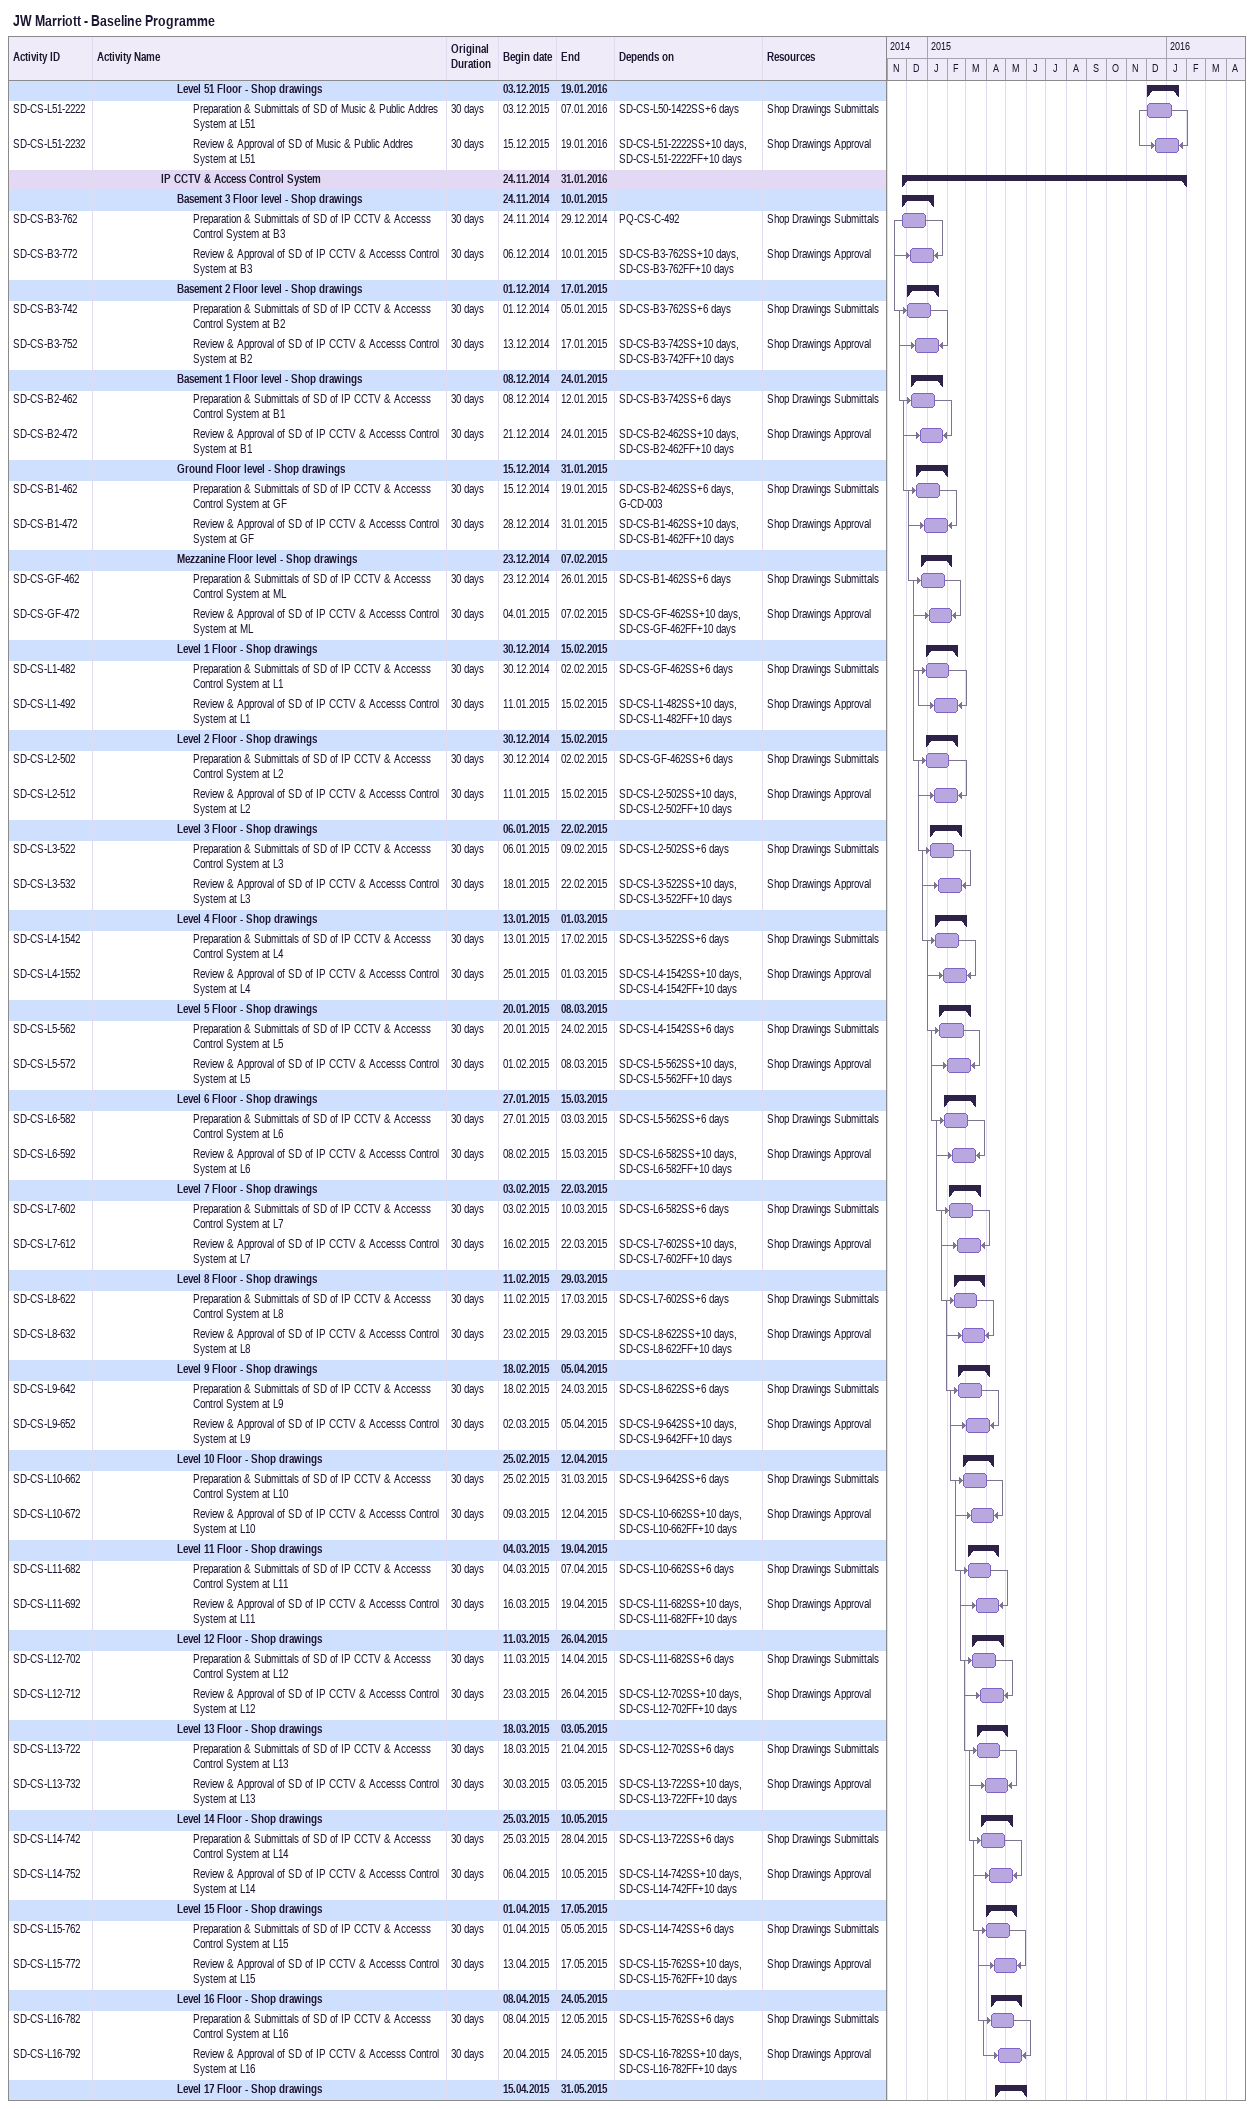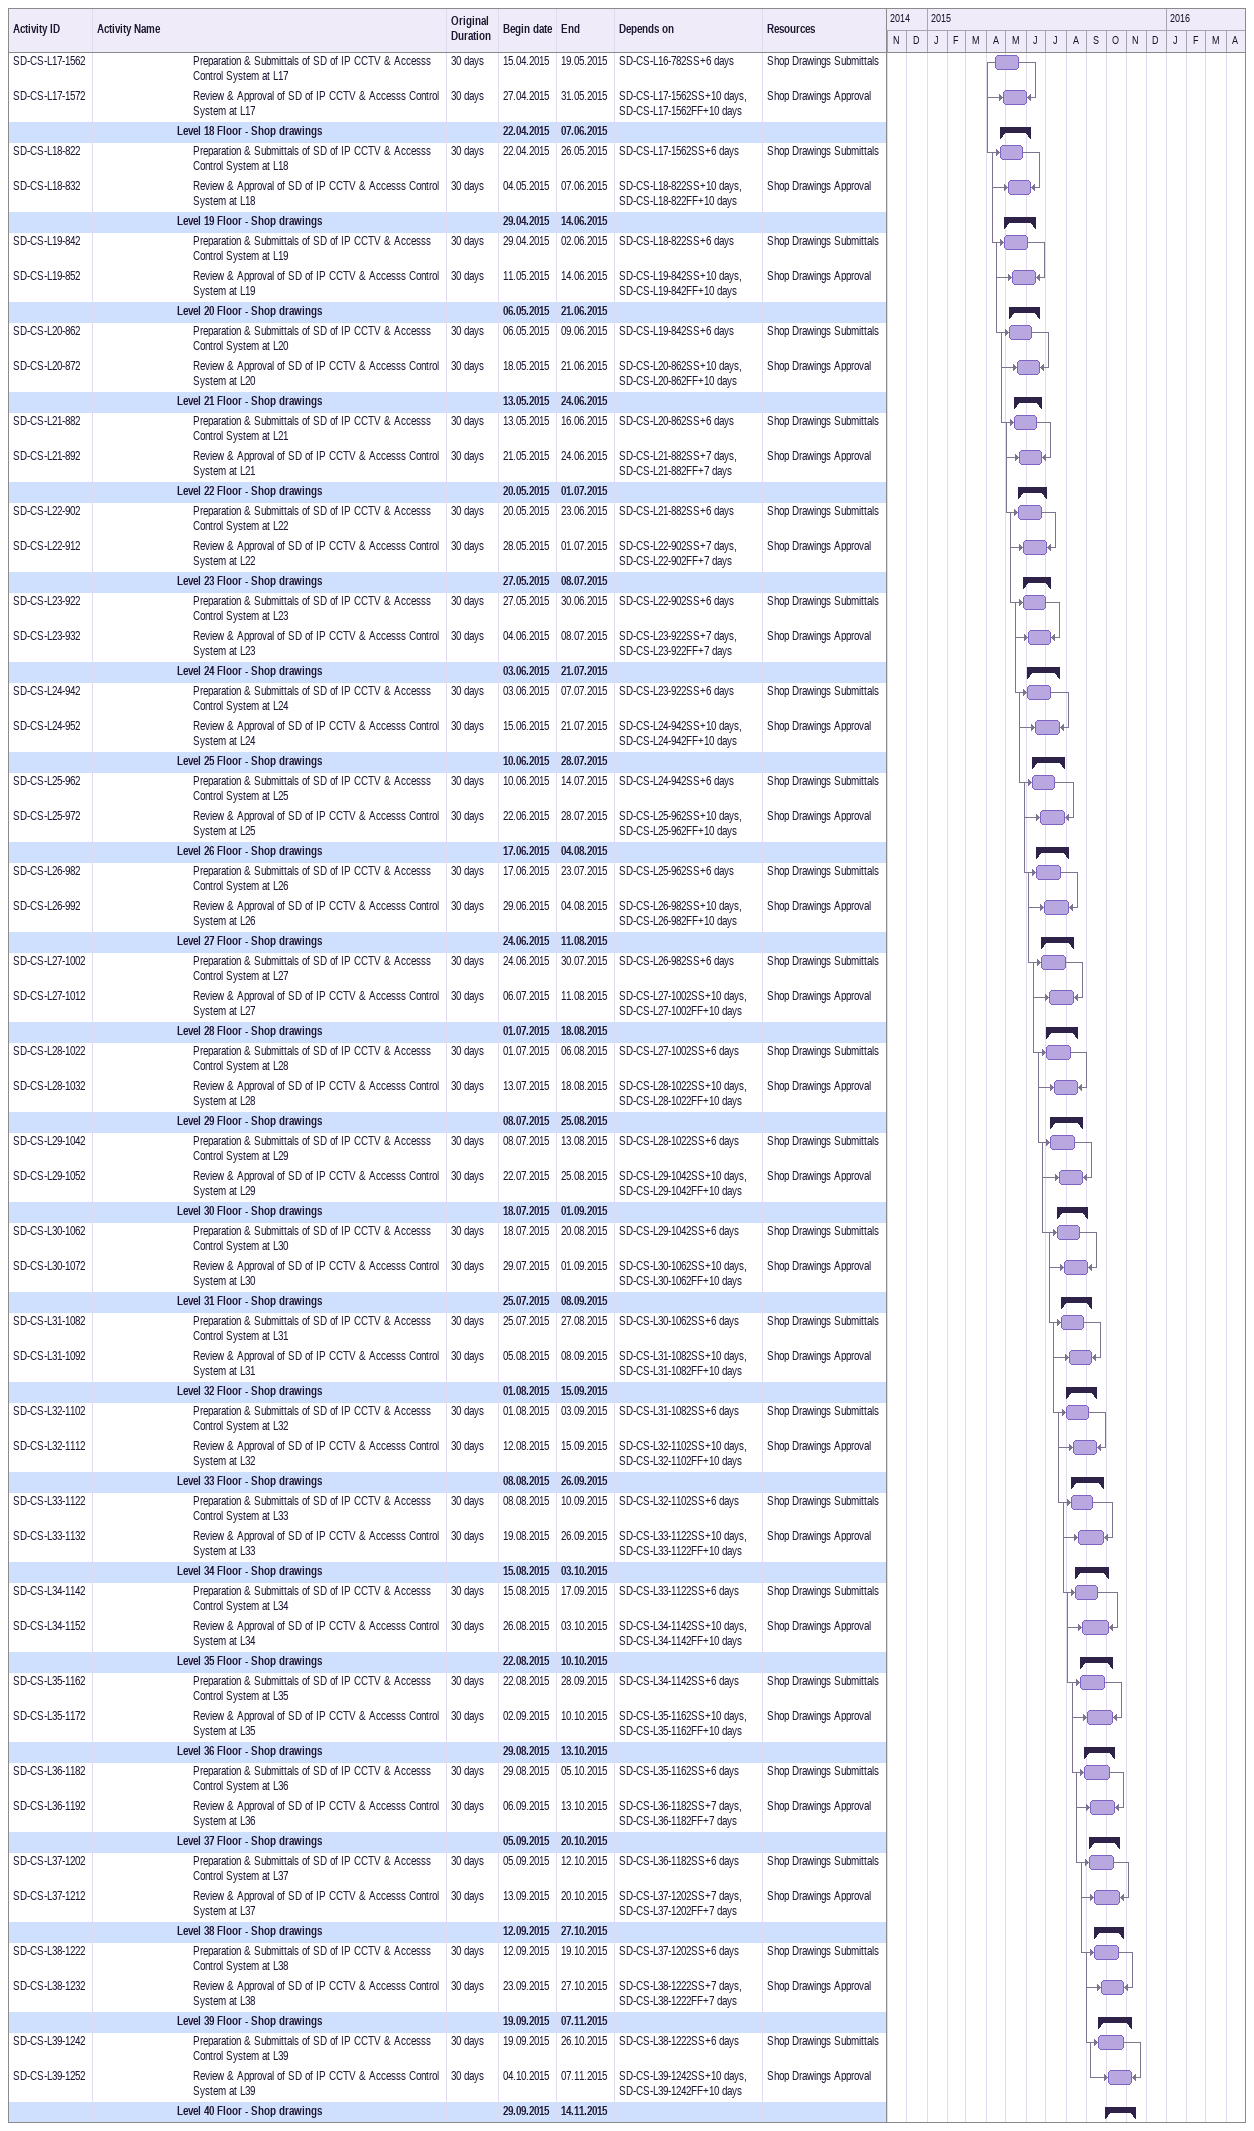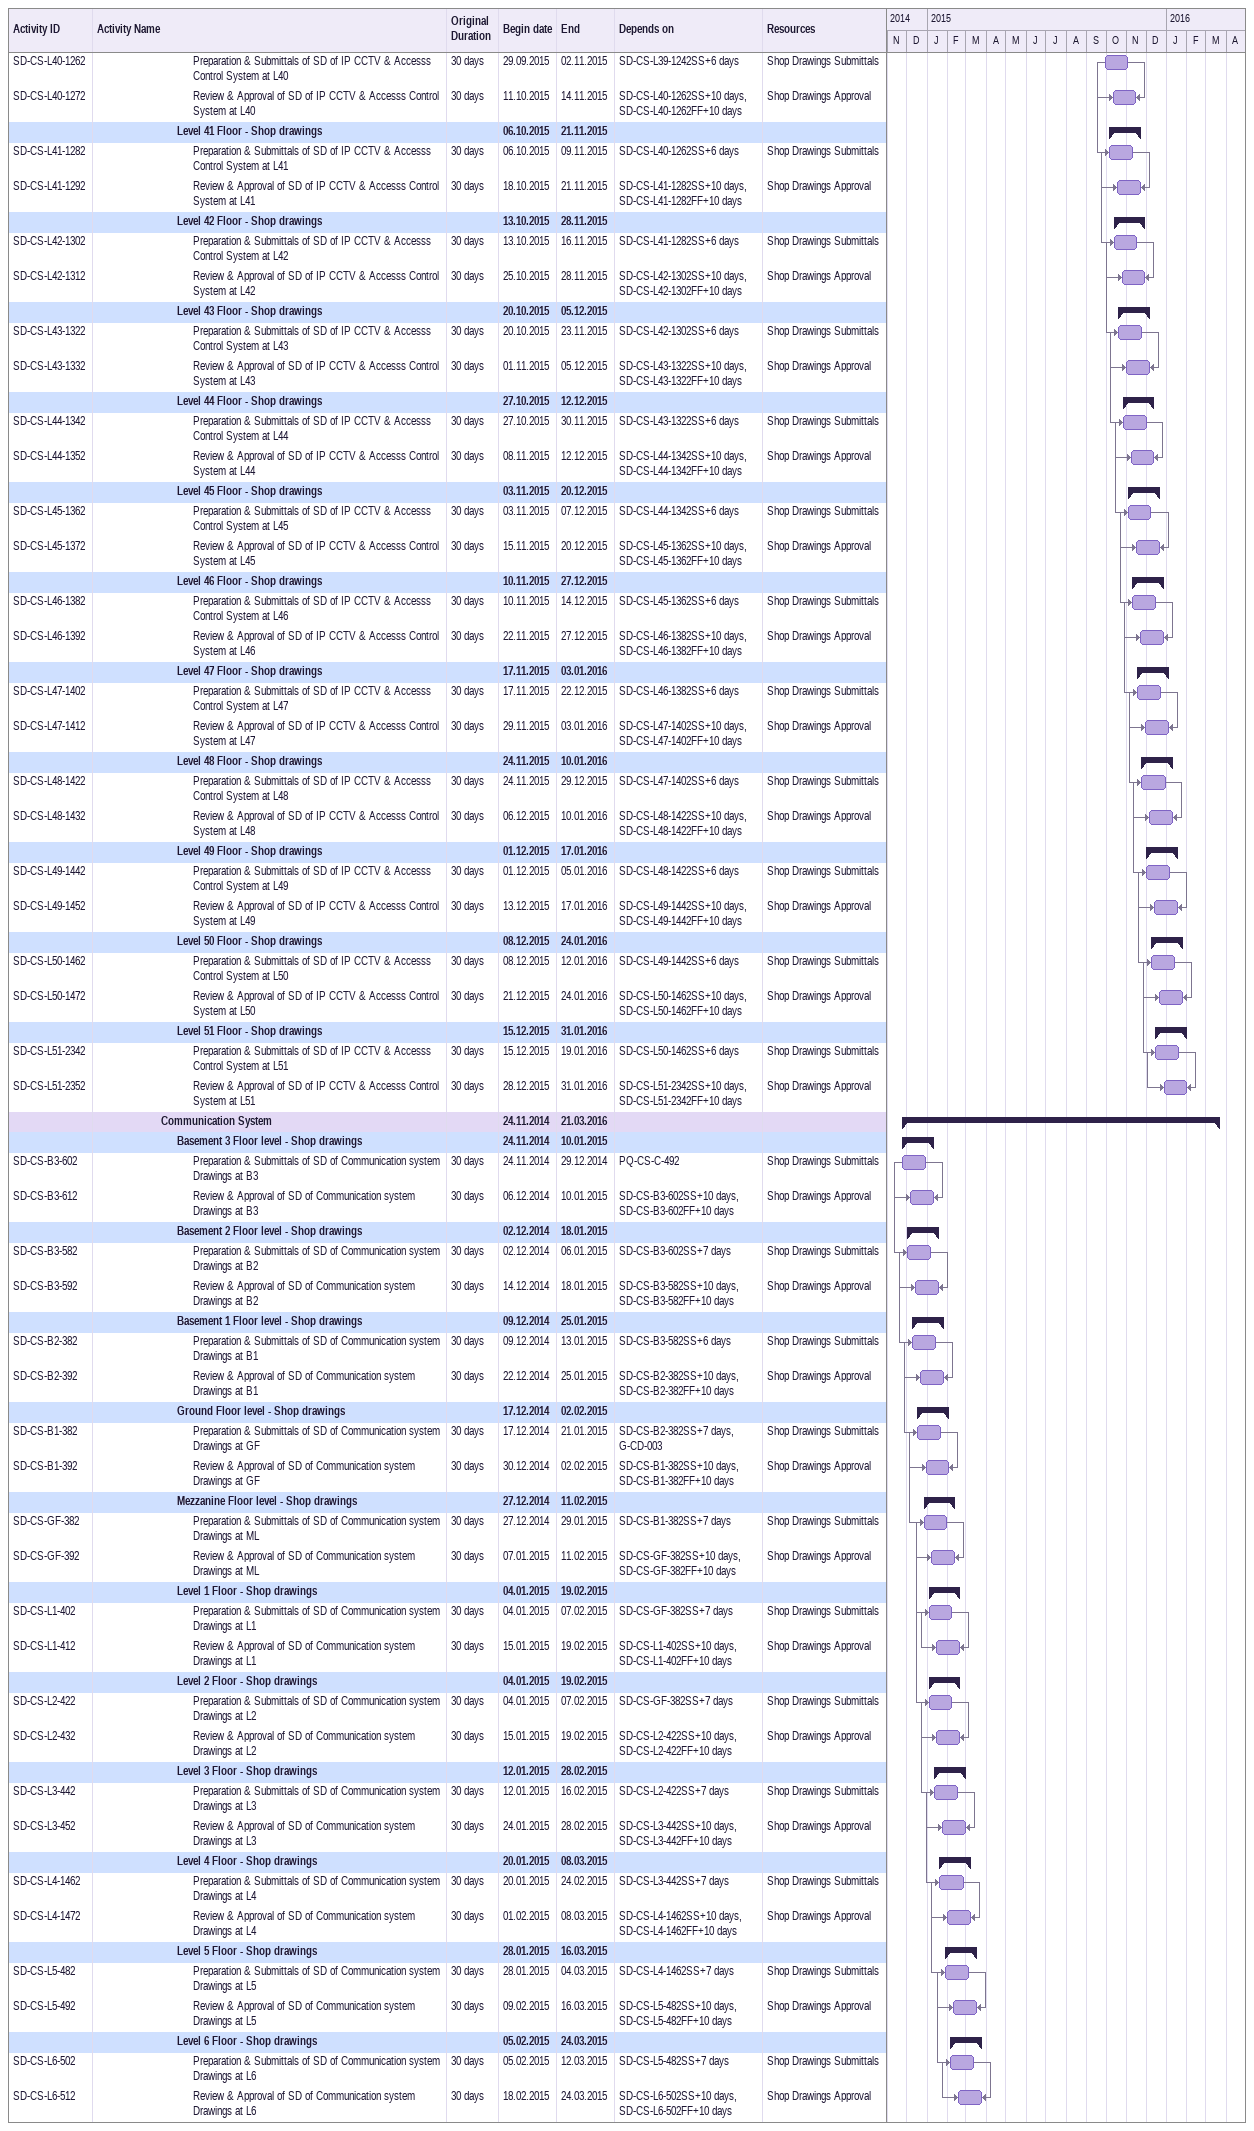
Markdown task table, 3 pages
JW Marriott - Baseline Programme

| ID | Level | Task | Original duration | Start | Finish | Predecessors | Resources |
|---|---|---|---|---|---|---|---|
|  | 6 | **Level 51 Floor - Shop drawings** |  | 2015-12-03 | 2016-01-19 |  |  |
| SD-CS-L51-2222 | 7 | Preparation & Submittals of SD of Music & Public Addres System at L51 | 30d | 2015-12-03 | 2016-01-07 | SD-CS-L50-1422SS+6d | Shop Drawings Submittals |
| SD-CS-L51-2232 | 7 | Review & Approval of SD of Music & Public Addres System at L51 | 30d | 2015-12-15 | 2016-01-19 | SD-CS-L51-2222SS+10d, SD-CS-L51-2222FF+10d | Shop Drawings Approval |
|  | 5 | **IP CCTV & Access Control System** |  | 2014-11-24 | 2016-01-31 |  |  |
|  | 6 | **Basement 3 Floor level - Shop drawings** |  | 2014-11-24 | 2015-01-10 |  |  |
| SD-CS-B3-762 | 7 | Preparation & Submittals of SD of IP CCTV & Accesss Control System at B3 | 30d | 2014-11-24 | 2014-12-29 | PQ-CS-C-492 | Shop Drawings Submittals |
| SD-CS-B3-772 | 7 | Review & Approval of SD of IP CCTV & Accesss Control System at B3 | 30d | 2014-12-06 | 2015-01-10 | SD-CS-B3-762SS+10d, SD-CS-B3-762FF+10d | Shop Drawings Approval |
|  | 6 | **Basement 2 Floor level - Shop drawings** |  | 2014-12-01 | 2015-01-17 |  |  |
| SD-CS-B3-742 | 7 | Preparation & Submittals of SD of IP CCTV & Accesss Control System at B2 | 30d | 2014-12-01 | 2015-01-05 | SD-CS-B3-762SS+6d | Shop Drawings Submittals |
| SD-CS-B3-752 | 7 | Review & Approval of SD of IP CCTV & Accesss Control System at B2 | 30d | 2014-12-13 | 2015-01-17 | SD-CS-B3-742SS+10d, SD-CS-B3-742FF+10d | Shop Drawings Approval |
|  | 6 | **Basement 1 Floor level - Shop drawings** |  | 2014-12-08 | 2015-01-24 |  |  |
| SD-CS-B2-462 | 7 | Preparation & Submittals of SD of IP CCTV & Accesss Control System at B1 | 30d | 2014-12-08 | 2015-01-12 | SD-CS-B3-742SS+6d | Shop Drawings Submittals |
| SD-CS-B2-472 | 7 | Review & Approval of SD of IP CCTV & Accesss Control System at B1 | 30d | 2014-12-21 | 2015-01-24 | SD-CS-B2-462SS+10d, SD-CS-B2-462FF+10d | Shop Drawings Approval |
|  | 6 | **Ground Floor level - Shop drawings** |  | 2014-12-15 | 2015-01-31 |  |  |
| SD-CS-B1-462 | 7 | Preparation & Submittals of SD of IP CCTV & Accesss Control System at GF | 30d | 2014-12-15 | 2015-01-19 | SD-CS-B2-462SS+6d, G-CD-003 | Shop Drawings Submittals |
| SD-CS-B1-472 | 7 | Review & Approval of SD of IP CCTV & Accesss Control System at GF | 30d | 2014-12-28 | 2015-01-31 | SD-CS-B1-462SS+10d, SD-CS-B1-462FF+10d | Shop Drawings Approval |
|  | 6 | **Mezzanine Floor level - Shop drawings** |  | 2014-12-23 | 2015-02-07 |  |  |
| SD-CS-GF-462 | 7 | Preparation & Submittals of SD of IP CCTV & Accesss Control System at ML | 30d | 2014-12-23 | 2015-01-26 | SD-CS-B1-462SS+6d | Shop Drawings Submittals |
| SD-CS-GF-472 | 7 | Review & Approval of SD of IP CCTV & Accesss Control System at ML | 30d | 2015-01-04 | 2015-02-07 | SD-CS-GF-462SS+10d, SD-CS-GF-462FF+10d | Shop Drawings Approval |
|  | 6 | **Level 1 Floor - Shop drawings** |  | 2014-12-30 | 2015-02-15 |  |  |
| SD-CS-L1-482 | 7 | Preparation & Submittals of SD of IP CCTV & Accesss Control System at L1 | 30d | 2014-12-30 | 2015-02-02 | SD-CS-GF-462SS+6d | Shop Drawings Submittals |
| SD-CS-L1-492 | 7 | Review & Approval of SD of IP CCTV & Accesss Control System at L1 | 30d | 2015-01-11 | 2015-02-15 | SD-CS-L1-482SS+10d, SD-CS-L1-482FF+10d | Shop Drawings Approval |
|  | 6 | **Level 2 Floor - Shop drawings** |  | 2014-12-30 | 2015-02-15 |  |  |
| SD-CS-L2-502 | 7 | Preparation & Submittals of SD of IP CCTV & Accesss Control System at L2 | 30d | 2014-12-30 | 2015-02-02 | SD-CS-GF-462SS+6d | Shop Drawings Submittals |
| SD-CS-L2-512 | 7 | Review & Approval of SD of IP CCTV & Accesss Control System at L2 | 30d | 2015-01-11 | 2015-02-15 | SD-CS-L2-502SS+10d, SD-CS-L2-502FF+10d | Shop Drawings Approval |
|  | 6 | **Level 3 Floor - Shop drawings** |  | 2015-01-06 | 2015-02-22 |  |  |
| SD-CS-L3-522 | 7 | Preparation & Submittals of SD of IP CCTV & Accesss Control System at L3 | 30d | 2015-01-06 | 2015-02-09 | SD-CS-L2-502SS+6d | Shop Drawings Submittals |
| SD-CS-L3-532 | 7 | Review & Approval of SD of IP CCTV & Accesss Control System at L3 | 30d | 2015-01-18 | 2015-02-22 | SD-CS-L3-522SS+10d, SD-CS-L3-522FF+10d | Shop Drawings Approval |
|  | 6 | **Level 4 Floor - Shop drawings** |  | 2015-01-13 | 2015-03-01 |  |  |
| SD-CS-L4-1542 | 7 | Preparation & Submittals of SD of IP CCTV & Accesss Control System at L4 | 30d | 2015-01-13 | 2015-02-17 | SD-CS-L3-522SS+6d | Shop Drawings Submittals |
| SD-CS-L4-1552 | 7 | Review & Approval of SD of IP CCTV & Accesss Control System at L4 | 30d | 2015-01-25 | 2015-03-01 | SD-CS-L4-1542SS+10d, SD-CS-L4-1542FF+10d | Shop Drawings Approval |
|  | 6 | **Level 5 Floor - Shop drawings** |  | 2015-01-20 | 2015-03-08 |  |  |
| SD-CS-L5-562 | 7 | Preparation & Submittals of SD of IP CCTV & Accesss Control System at L5 | 30d | 2015-01-20 | 2015-02-24 | SD-CS-L4-1542SS+6d | Shop Drawings Submittals |
| SD-CS-L5-572 | 7 | Review & Approval of SD of IP CCTV & Accesss Control System at L5 | 30d | 2015-02-01 | 2015-03-08 | SD-CS-L5-562SS+10d, SD-CS-L5-562FF+10d | Shop Drawings Approval |
|  | 6 | **Level 6 Floor - Shop drawings** |  | 2015-01-27 | 2015-03-15 |  |  |
| SD-CS-L6-582 | 7 | Preparation & Submittals of SD of IP CCTV & Accesss Control System at L6 | 30d | 2015-01-27 | 2015-03-03 | SD-CS-L5-562SS+6d | Shop Drawings Submittals |
| SD-CS-L6-592 | 7 | Review & Approval of SD of IP CCTV & Accesss Control System at L6 | 30d | 2015-02-08 | 2015-03-15 | SD-CS-L6-582SS+10d, SD-CS-L6-582FF+10d | Shop Drawings Approval |
|  | 6 | **Level 7 Floor - Shop drawings** |  | 2015-02-03 | 2015-03-22 |  |  |
| SD-CS-L7-602 | 7 | Preparation & Submittals of SD of IP CCTV & Accesss Control System at L7 | 30d | 2015-02-03 | 2015-03-10 | SD-CS-L6-582SS+6d | Shop Drawings Submittals |
| SD-CS-L7-612 | 7 | Review & Approval of SD of IP CCTV & Accesss Control System at L7 | 30d | 2015-02-16 | 2015-03-22 | SD-CS-L7-602SS+10d, SD-CS-L7-602FF+10d | Shop Drawings Approval |
|  | 6 | **Level 8 Floor - Shop drawings** |  | 2015-02-11 | 2015-03-29 |  |  |
| SD-CS-L8-622 | 7 | Preparation & Submittals of SD of IP CCTV & Accesss Control System at L8 | 30d | 2015-02-11 | 2015-03-17 | SD-CS-L7-602SS+6d | Shop Drawings Submittals |
| SD-CS-L8-632 | 7 | Review & Approval of SD of IP CCTV & Accesss Control System at L8 | 30d | 2015-02-23 | 2015-03-29 | SD-CS-L8-622SS+10d, SD-CS-L8-622FF+10d | Shop Drawings Approval |
|  | 6 | **Level 9 Floor - Shop drawings** |  | 2015-02-18 | 2015-04-05 |  |  |
| SD-CS-L9-642 | 7 | Preparation & Submittals of SD of IP CCTV & Accesss Control System at L9 | 30d | 2015-02-18 | 2015-03-24 | SD-CS-L8-622SS+6d | Shop Drawings Submittals |
| SD-CS-L9-652 | 7 | Review & Approval of SD of IP CCTV & Accesss Control System at L9 | 30d | 2015-03-02 | 2015-04-05 | SD-CS-L9-642SS+10d, SD-CS-L9-642FF+10d | Shop Drawings Approval |
|  | 6 | **Level 10 Floor - Shop drawings** |  | 2015-02-25 | 2015-04-12 |  |  |
| SD-CS-L10-662 | 7 | Preparation & Submittals of SD of IP CCTV & Accesss Control System at L10 | 30d | 2015-02-25 | 2015-03-31 | SD-CS-L9-642SS+6d | Shop Drawings Submittals |
| SD-CS-L10-672 | 7 | Review & Approval of SD of IP CCTV & Accesss Control System at L10 | 30d | 2015-03-09 | 2015-04-12 | SD-CS-L10-662SS+10d, SD-CS-L10-662FF+10d | Shop Drawings Approval |
|  | 6 | **Level 11 Floor - Shop drawings** |  | 2015-03-04 | 2015-04-19 |  |  |
| SD-CS-L11-682 | 7 | Preparation & Submittals of SD of IP CCTV & Accesss Control System at L11 | 30d | 2015-03-04 | 2015-04-07 | SD-CS-L10-662SS+6d | Shop Drawings Submittals |
| SD-CS-L11-692 | 7 | Review & Approval of SD of IP CCTV & Accesss Control System at L11 | 30d | 2015-03-16 | 2015-04-19 | SD-CS-L11-682SS+10d, SD-CS-L11-682FF+10d | Shop Drawings Approval |
|  | 6 | **Level 12 Floor - Shop drawings** |  | 2015-03-11 | 2015-04-26 |  |  |
| SD-CS-L12-702 | 7 | Preparation & Submittals of SD of IP CCTV & Accesss Control System at L12 | 30d | 2015-03-11 | 2015-04-14 | SD-CS-L11-682SS+6d | Shop Drawings Submittals |
| SD-CS-L12-712 | 7 | Review & Approval of SD of IP CCTV & Accesss Control System at L12 | 30d | 2015-03-23 | 2015-04-26 | SD-CS-L12-702SS+10d, SD-CS-L12-702FF+10d | Shop Drawings Approval |
|  | 6 | **Level 13 Floor - Shop drawings** |  | 2015-03-18 | 2015-05-03 |  |  |
| SD-CS-L13-722 | 7 | Preparation & Submittals of SD of IP CCTV & Accesss Control System at L13 | 30d | 2015-03-18 | 2015-04-21 | SD-CS-L12-702SS+6d | Shop Drawings Submittals |
| SD-CS-L13-732 | 7 | Review & Approval of SD of IP CCTV & Accesss Control System at L13 | 30d | 2015-03-30 | 2015-05-03 | SD-CS-L13-722SS+10d, SD-CS-L13-722FF+10d | Shop Drawings Approval |
|  | 6 | **Level 14 Floor - Shop drawings** |  | 2015-03-25 | 2015-05-10 |  |  |
| SD-CS-L14-742 | 7 | Preparation & Submittals of SD of IP CCTV & Accesss Control System at L14 | 30d | 2015-03-25 | 2015-04-28 | SD-CS-L13-722SS+6d | Shop Drawings Submittals |
| SD-CS-L14-752 | 7 | Review & Approval of SD of IP CCTV & Accesss Control System at L14 | 30d | 2015-04-06 | 2015-05-10 | SD-CS-L14-742SS+10d, SD-CS-L14-742FF+10d | Shop Drawings Approval |
|  | 6 | **Level 15 Floor - Shop drawings** |  | 2015-04-01 | 2015-05-17 |  |  |
| SD-CS-L15-762 | 7 | Preparation & Submittals of SD of IP CCTV & Accesss Control System at L15 | 30d | 2015-04-01 | 2015-05-05 | SD-CS-L14-742SS+6d | Shop Drawings Submittals |
| SD-CS-L15-772 | 7 | Review & Approval of SD of IP CCTV & Accesss Control System at L15 | 30d | 2015-04-13 | 2015-05-17 | SD-CS-L15-762SS+10d, SD-CS-L15-762FF+10d | Shop Drawings Approval |
|  | 6 | **Level 16 Floor - Shop drawings** |  | 2015-04-08 | 2015-05-24 |  |  |
| SD-CS-L16-782 | 7 | Preparation & Submittals of SD of IP CCTV & Accesss Control System at L16 | 30d | 2015-04-08 | 2015-05-12 | SD-CS-L15-762SS+6d | Shop Drawings Submittals |
| SD-CS-L16-792 | 7 | Review & Approval of SD of IP CCTV & Accesss Control System at L16 | 30d | 2015-04-20 | 2015-05-24 | SD-CS-L16-782SS+10d, SD-CS-L16-782FF+10d | Shop Drawings Approval |
|  | 6 | **Level 17 Floor - Shop drawings** |  | 2015-04-15 | 2015-05-31 |  |  |
| SD-CS-L17-1562 | 7 | Preparation & Submittals of SD of IP CCTV & Accesss Control System at L17 | 30d | 2015-04-15 | 2015-05-19 | SD-CS-L16-782SS+6d | Shop Drawings Submittals |
| SD-CS-L17-1572 | 7 | Review & Approval of SD of IP CCTV & Accesss Control System at L17 | 30d | 2015-04-27 | 2015-05-31 | SD-CS-L17-1562SS+10d, SD-CS-L17-1562FF+10d | Shop Drawings Approval |
|  | 6 | **Level 18 Floor - Shop drawings** |  | 2015-04-22 | 2015-06-07 |  |  |
| SD-CS-L18-822 | 7 | Preparation & Submittals of SD of IP CCTV & Accesss Control System at L18 | 30d | 2015-04-22 | 2015-05-26 | SD-CS-L17-1562SS+6d | Shop Drawings Submittals |
| SD-CS-L18-832 | 7 | Review & Approval of SD of IP CCTV & Accesss Control System at L18 | 30d | 2015-05-04 | 2015-06-07 | SD-CS-L18-822SS+10d, SD-CS-L18-822FF+10d | Shop Drawings Approval |
|  | 6 | **Level 19 Floor - Shop drawings** |  | 2015-04-29 | 2015-06-14 |  |  |
| SD-CS-L19-842 | 7 | Preparation & Submittals of SD of IP CCTV & Accesss Control System at L19 | 30d | 2015-04-29 | 2015-06-02 | SD-CS-L18-822SS+6d | Shop Drawings Submittals |
| SD-CS-L19-852 | 7 | Review & Approval of SD of IP CCTV & Accesss Control System at L19 | 30d | 2015-05-11 | 2015-06-14 | SD-CS-L19-842SS+10d, SD-CS-L19-842FF+10d | Shop Drawings Approval |
|  | 6 | **Level 20 Floor - Shop drawings** |  | 2015-05-06 | 2015-06-21 |  |  |
| SD-CS-L20-862 | 7 | Preparation & Submittals of SD of IP CCTV & Accesss Control System at L20 | 30d | 2015-05-06 | 2015-06-09 | SD-CS-L19-842SS+6d | Shop Drawings Submittals |
| SD-CS-L20-872 | 7 | Review & Approval of SD of IP CCTV & Accesss Control System at L20 | 30d | 2015-05-18 | 2015-06-21 | SD-CS-L20-862SS+10d, SD-CS-L20-862FF+10d | Shop Drawings Approval |
|  | 6 | **Level 21 Floor - Shop drawings** |  | 2015-05-13 | 2015-06-24 |  |  |
| SD-CS-L21-882 | 7 | Preparation & Submittals of SD of IP CCTV & Accesss Control System at L21 | 30d | 2015-05-13 | 2015-06-16 | SD-CS-L20-862SS+6d | Shop Drawings Submittals |
| SD-CS-L21-892 | 7 | Review & Approval of SD of IP CCTV & Accesss Control System at L21 | 30d | 2015-05-21 | 2015-06-24 | SD-CS-L21-882SS+7d, SD-CS-L21-882FF+7d | Shop Drawings Approval |
|  | 6 | **Level 22 Floor - Shop drawings** |  | 2015-05-20 | 2015-07-01 |  |  |
| SD-CS-L22-902 | 7 | Preparation & Submittals of SD of IP CCTV & Accesss Control System at L22 | 30d | 2015-05-20 | 2015-06-23 | SD-CS-L21-882SS+6d | Shop Drawings Submittals |
| SD-CS-L22-912 | 7 | Review & Approval of SD of IP CCTV & Accesss Control System at L22 | 30d | 2015-05-28 | 2015-07-01 | SD-CS-L22-902SS+7d, SD-CS-L22-902FF+7d | Shop Drawings Approval |
|  | 6 | **Level 23 Floor - Shop drawings** |  | 2015-05-27 | 2015-07-08 |  |  |
| SD-CS-L23-922 | 7 | Preparation & Submittals of SD of IP CCTV & Accesss Control System at L23 | 30d | 2015-05-27 | 2015-06-30 | SD-CS-L22-902SS+6d | Shop Drawings Submittals |
| SD-CS-L23-932 | 7 | Review & Approval of SD of IP CCTV & Accesss Control System at L23 | 30d | 2015-06-04 | 2015-07-08 | SD-CS-L23-922SS+7d, SD-CS-L23-922FF+7d | Shop Drawings Approval |
|  | 6 | **Level 24 Floor - Shop drawings** |  | 2015-06-03 | 2015-07-21 |  |  |
| SD-CS-L24-942 | 7 | Preparation & Submittals of SD of IP CCTV & Accesss Control System at L24 | 30d | 2015-06-03 | 2015-07-07 | SD-CS-L23-922SS+6d | Shop Drawings Submittals |
| SD-CS-L24-952 | 7 | Review & Approval of SD of IP CCTV & Accesss Control System at L24 | 30d | 2015-06-15 | 2015-07-21 | SD-CS-L24-942SS+10d, SD-CS-L24-942FF+10d | Shop Drawings Approval |
|  | 6 | **Level 25 Floor - Shop drawings** |  | 2015-06-10 | 2015-07-28 |  |  |
| SD-CS-L25-962 | 7 | Preparation & Submittals of SD of IP CCTV & Accesss Control System at L25 | 30d | 2015-06-10 | 2015-07-14 | SD-CS-L24-942SS+6d | Shop Drawings Submittals |
| SD-CS-L25-972 | 7 | Review & Approval of SD of IP CCTV & Accesss Control System at L25 | 30d | 2015-06-22 | 2015-07-28 | SD-CS-L25-962SS+10d, SD-CS-L25-962FF+10d | Shop Drawings Approval |
|  | 6 | **Level 26 Floor - Shop drawings** |  | 2015-06-17 | 2015-08-04 |  |  |
| SD-CS-L26-982 | 7 | Preparation & Submittals of SD of IP CCTV & Accesss Control System at L26 | 30d | 2015-06-17 | 2015-07-23 | SD-CS-L25-962SS+6d | Shop Drawings Submittals |
| SD-CS-L26-992 | 7 | Review & Approval of SD of IP CCTV & Accesss Control System at L26 | 30d | 2015-06-29 | 2015-08-04 | SD-CS-L26-982SS+10d, SD-CS-L26-982FF+10d | Shop Drawings Approval |
|  | 6 | **Level 27 Floor - Shop drawings** |  | 2015-06-24 | 2015-08-11 |  |  |
| SD-CS-L27-1002 | 7 | Preparation & Submittals of SD of IP CCTV & Accesss Control System at L27 | 30d | 2015-06-24 | 2015-07-30 | SD-CS-L26-982SS+6d | Shop Drawings Submittals |
| SD-CS-L27-1012 | 7 | Review & Approval of SD of IP CCTV & Accesss Control System at L27 | 30d | 2015-07-06 | 2015-08-11 | SD-CS-L27-1002SS+10d, SD-CS-L27-1002FF+10d | Shop Drawings Approval |
|  | 6 | **Level 28 Floor - Shop drawings** |  | 2015-07-01 | 2015-08-18 |  |  |
| SD-CS-L28-1022 | 7 | Preparation & Submittals of SD of IP CCTV & Accesss Control System at L28 | 30d | 2015-07-01 | 2015-08-06 | SD-CS-L27-1002SS+6d | Shop Drawings Submittals |
| SD-CS-L28-1032 | 7 | Review & Approval of SD of IP CCTV & Accesss Control System at L28 | 30d | 2015-07-13 | 2015-08-18 | SD-CS-L28-1022SS+10d, SD-CS-L28-1022FF+10d | Shop Drawings Approval |
|  | 6 | **Level 29 Floor - Shop drawings** |  | 2015-07-08 | 2015-08-25 |  |  |
| SD-CS-L29-1042 | 7 | Preparation & Submittals of SD of IP CCTV & Accesss Control System at L29 | 30d | 2015-07-08 | 2015-08-13 | SD-CS-L28-1022SS+6d | Shop Drawings Submittals |
| SD-CS-L29-1052 | 7 | Review & Approval of SD of IP CCTV & Accesss Control System at L29 | 30d | 2015-07-22 | 2015-08-25 | SD-CS-L29-1042SS+10d, SD-CS-L29-1042FF+10d | Shop Drawings Approval |
|  | 6 | **Level 30 Floor - Shop drawings** |  | 2015-07-18 | 2015-09-01 |  |  |
| SD-CS-L30-1062 | 7 | Preparation & Submittals of SD of IP CCTV & Accesss Control System at L30 | 30d | 2015-07-18 | 2015-08-20 | SD-CS-L29-1042SS+6d | Shop Drawings Submittals |
| SD-CS-L30-1072 | 7 | Review & Approval of SD of IP CCTV & Accesss Control System at L30 | 30d | 2015-07-29 | 2015-09-01 | SD-CS-L30-1062SS+10d, SD-CS-L30-1062FF+10d | Shop Drawings Approval |
|  | 6 | **Level 31 Floor - Shop drawings** |  | 2015-07-25 | 2015-09-08 |  |  |
| SD-CS-L31-1082 | 7 | Preparation & Submittals of SD of IP CCTV & Accesss Control System at L31 | 30d | 2015-07-25 | 2015-08-27 | SD-CS-L30-1062SS+6d | Shop Drawings Submittals |
| SD-CS-L31-1092 | 7 | Review & Approval of SD of IP CCTV & Accesss Control System at L31 | 30d | 2015-08-05 | 2015-09-08 | SD-CS-L31-1082SS+10d, SD-CS-L31-1082FF+10d | Shop Drawings Approval |
|  | 6 | **Level 32 Floor - Shop drawings** |  | 2015-08-01 | 2015-09-15 |  |  |
| SD-CS-L32-1102 | 7 | Preparation & Submittals of SD of IP CCTV & Accesss Control System at L32 | 30d | 2015-08-01 | 2015-09-03 | SD-CS-L31-1082SS+6d | Shop Drawings Submittals |
| SD-CS-L32-1112 | 7 | Review & Approval of SD of IP CCTV & Accesss Control System at L32 | 30d | 2015-08-12 | 2015-09-15 | SD-CS-L32-1102SS+10d, SD-CS-L32-1102FF+10d | Shop Drawings Approval |
|  | 6 | **Level 33 Floor - Shop drawings** |  | 2015-08-08 | 2015-09-26 |  |  |
| SD-CS-L33-1122 | 7 | Preparation & Submittals of SD of IP CCTV & Accesss Control System at L33 | 30d | 2015-08-08 | 2015-09-10 | SD-CS-L32-1102SS+6d | Shop Drawings Submittals |
| SD-CS-L33-1132 | 7 | Review & Approval of SD of IP CCTV & Accesss Control System at L33 | 30d | 2015-08-19 | 2015-09-26 | SD-CS-L33-1122SS+10d, SD-CS-L33-1122FF+10d | Shop Drawings Approval |
|  | 6 | **Level 34 Floor - Shop drawings** |  | 2015-08-15 | 2015-10-03 |  |  |
| SD-CS-L34-1142 | 7 | Preparation & Submittals of SD of IP CCTV & Accesss Control System at L34 | 30d | 2015-08-15 | 2015-09-17 | SD-CS-L33-1122SS+6d | Shop Drawings Submittals |
| SD-CS-L34-1152 | 7 | Review & Approval of SD of IP CCTV & Accesss Control System at L34 | 30d | 2015-08-26 | 2015-10-03 | SD-CS-L34-1142SS+10d, SD-CS-L34-1142FF+10d | Shop Drawings Approval |
|  | 6 | **Level 35 Floor - Shop drawings** |  | 2015-08-22 | 2015-10-10 |  |  |
| SD-CS-L35-1162 | 7 | Preparation & Submittals of SD of IP CCTV & Accesss Control System at L35 | 30d | 2015-08-22 | 2015-09-28 | SD-CS-L34-1142SS+6d | Shop Drawings Submittals |
| SD-CS-L35-1172 | 7 | Review & Approval of SD of IP CCTV & Accesss Control System at L35 | 30d | 2015-09-02 | 2015-10-10 | SD-CS-L35-1162SS+10d, SD-CS-L35-1162FF+10d | Shop Drawings Approval |
|  | 6 | **Level 36 Floor - Shop drawings** |  | 2015-08-29 | 2015-10-13 |  |  |
| SD-CS-L36-1182 | 7 | Preparation & Submittals of SD of IP CCTV & Accesss Control System at L36 | 30d | 2015-08-29 | 2015-10-05 | SD-CS-L35-1162SS+6d | Shop Drawings Submittals |
| SD-CS-L36-1192 | 7 | Review & Approval of SD of IP CCTV & Accesss Control System at L36 | 30d | 2015-09-06 | 2015-10-13 | SD-CS-L36-1182SS+7d, SD-CS-L36-1182FF+7d | Shop Drawings Approval |
|  | 6 | **Level 37 Floor - Shop drawings** |  | 2015-09-05 | 2015-10-20 |  |  |
| SD-CS-L37-1202 | 7 | Preparation & Submittals of SD of IP CCTV & Accesss Control System at L37 | 30d | 2015-09-05 | 2015-10-12 | SD-CS-L36-1182SS+6d | Shop Drawings Submittals |
| SD-CS-L37-1212 | 7 | Review & Approval of SD of IP CCTV & Accesss Control System at L37 | 30d | 2015-09-13 | 2015-10-20 | SD-CS-L37-1202SS+7d, SD-CS-L37-1202FF+7d | Shop Drawings Approval |
|  | 6 | **Level 38 Floor - Shop drawings** |  | 2015-09-12 | 2015-10-27 |  |  |
| SD-CS-L38-1222 | 7 | Preparation & Submittals of SD of IP CCTV & Accesss Control System at L38 | 30d | 2015-09-12 | 2015-10-19 | SD-CS-L37-1202SS+6d | Shop Drawings Submittals |
| SD-CS-L38-1232 | 7 | Review & Approval of SD of IP CCTV & Accesss Control System at L38 | 30d | 2015-09-23 | 2015-10-27 | SD-CS-L38-1222SS+7d, SD-CS-L38-1222FF+7d | Shop Drawings Approval |
|  | 6 | **Level 39 Floor - Shop drawings** |  | 2015-09-19 | 2015-11-07 |  |  |
| SD-CS-L39-1242 | 7 | Preparation & Submittals of SD of IP CCTV & Accesss Control System at L39 | 30d | 2015-09-19 | 2015-10-26 | SD-CS-L38-1222SS+6d | Shop Drawings Submittals |
| SD-CS-L39-1252 | 7 | Review & Approval of SD of IP CCTV & Accesss Control System at L39 | 30d | 2015-10-04 | 2015-11-07 | SD-CS-L39-1242SS+10d, SD-CS-L39-1242FF+10d | Shop Drawings Approval |
|  | 6 | **Level 40 Floor - Shop drawings** |  | 2015-09-29 | 2015-11-14 |  |  |
| SD-CS-L40-1262 | 7 | Preparation & Submittals of SD of IP CCTV & Accesss Control System at L40 | 30d | 2015-09-29 | 2015-11-02 | SD-CS-L39-1242SS+6d | Shop Drawings Submittals |
| SD-CS-L40-1272 | 7 | Review & Approval of SD of IP CCTV & Accesss Control System at L40 | 30d | 2015-10-11 | 2015-11-14 | SD-CS-L40-1262SS+10d, SD-CS-L40-1262FF+10d | Shop Drawings Approval |
|  | 6 | **Level 41 Floor - Shop drawings** |  | 2015-10-06 | 2015-11-21 |  |  |
| SD-CS-L41-1282 | 7 | Preparation & Submittals of SD of IP CCTV & Accesss Control System at L41 | 30d | 2015-10-06 | 2015-11-09 | SD-CS-L40-1262SS+6d | Shop Drawings Submittals |
| SD-CS-L41-1292 | 7 | Review & Approval of SD of IP CCTV & Accesss Control System at L41 | 30d | 2015-10-18 | 2015-11-21 | SD-CS-L41-1282SS+10d, SD-CS-L41-1282FF+10d | Shop Drawings Approval |
|  | 6 | **Level 42 Floor - Shop drawings** |  | 2015-10-13 | 2015-11-28 |  |  |
| SD-CS-L42-1302 | 7 | Preparation & Submittals of SD of IP CCTV & Accesss Control System at L42 | 30d | 2015-10-13 | 2015-11-16 | SD-CS-L41-1282SS+6d | Shop Drawings Submittals |
| SD-CS-L42-1312 | 7 | Review & Approval of SD of IP CCTV & Accesss Control System at L42 | 30d | 2015-10-25 | 2015-11-28 | SD-CS-L42-1302SS+10d, SD-CS-L42-1302FF+10d | Shop Drawings Approval |
|  | 6 | **Level 43 Floor - Shop drawings** |  | 2015-10-20 | 2015-12-05 |  |  |
| SD-CS-L43-1322 | 7 | Preparation & Submittals of SD of IP CCTV & Accesss Control System at L43 | 30d | 2015-10-20 | 2015-11-23 | SD-CS-L42-1302SS+6d | Shop Drawings Submittals |
| SD-CS-L43-1332 | 7 | Review & Approval of SD of IP CCTV & Accesss Control System at L43 | 30d | 2015-11-01 | 2015-12-05 | SD-CS-L43-1322SS+10d, SD-CS-L43-1322FF+10d | Shop Drawings Approval |
|  | 6 | **Level 44 Floor - Shop drawings** |  | 2015-10-27 | 2015-12-12 |  |  |
| SD-CS-L44-1342 | 7 | Preparation & Submittals of SD of IP CCTV & Accesss Control System at L44 | 30d | 2015-10-27 | 2015-11-30 | SD-CS-L43-1322SS+6d | Shop Drawings Submittals |
| SD-CS-L44-1352 | 7 | Review & Approval of SD of IP CCTV & Accesss Control System at L44 | 30d | 2015-11-08 | 2015-12-12 | SD-CS-L44-1342SS+10d, SD-CS-L44-1342FF+10d | Shop Drawings Approval |
|  | 6 | **Level 45 Floor - Shop drawings** |  | 2015-11-03 | 2015-12-20 |  |  |
| SD-CS-L45-1362 | 7 | Preparation & Submittals of SD of IP CCTV & Accesss Control System at L45 | 30d | 2015-11-03 | 2015-12-07 | SD-CS-L44-1342SS+6d | Shop Drawings Submittals |
| SD-CS-L45-1372 | 7 | Review & Approval of SD of IP CCTV & Accesss Control System at L45 | 30d | 2015-11-15 | 2015-12-20 | SD-CS-L45-1362SS+10d, SD-CS-L45-1362FF+10d | Shop Drawings Approval |
|  | 6 | **Level 46 Floor - Shop drawings** |  | 2015-11-10 | 2015-12-27 |  |  |
| SD-CS-L46-1382 | 7 | Preparation & Submittals of SD of IP CCTV & Accesss Control System at L46 | 30d | 2015-11-10 | 2015-12-14 | SD-CS-L45-1362SS+6d | Shop Drawings Submittals |
| SD-CS-L46-1392 | 7 | Review & Approval of SD of IP CCTV & Accesss Control System at L46 | 30d | 2015-11-22 | 2015-12-27 | SD-CS-L46-1382SS+10d, SD-CS-L46-1382FF+10d | Shop Drawings Approval |
|  | 6 | **Level 47 Floor - Shop drawings** |  | 2015-11-17 | 2016-01-03 |  |  |
| SD-CS-L47-1402 | 7 | Preparation & Submittals of SD of IP CCTV & Accesss Control System at L47 | 30d | 2015-11-17 | 2015-12-22 | SD-CS-L46-1382SS+6d | Shop Drawings Submittals |
| SD-CS-L47-1412 | 7 | Review & Approval of SD of IP CCTV & Accesss Control System at L47 | 30d | 2015-11-29 | 2016-01-03 | SD-CS-L47-1402SS+10d, SD-CS-L47-1402FF+10d | Shop Drawings Approval |
|  | 6 | **Level 48 Floor - Shop drawings** |  | 2015-11-24 | 2016-01-10 |  |  |
| SD-CS-L48-1422 | 7 | Preparation & Submittals of SD of IP CCTV & Accesss Control System at L48 | 30d | 2015-11-24 | 2015-12-29 | SD-CS-L47-1402SS+6d | Shop Drawings Submittals |
| SD-CS-L48-1432 | 7 | Review & Approval of SD of IP CCTV & Accesss Control System at L48 | 30d | 2015-12-06 | 2016-01-10 | SD-CS-L48-1422SS+10d, SD-CS-L48-1422FF+10d | Shop Drawings Approval |
|  | 6 | **Level 49 Floor - Shop drawings** |  | 2015-12-01 | 2016-01-17 |  |  |
| SD-CS-L49-1442 | 7 | Preparation & Submittals of SD of IP CCTV & Accesss Control System at L49 | 30d | 2015-12-01 | 2016-01-05 | SD-CS-L48-1422SS+6d | Shop Drawings Submittals |
| SD-CS-L49-1452 | 7 | Review & Approval of SD of IP CCTV & Accesss Control System at L49 | 30d | 2015-12-13 | 2016-01-17 | SD-CS-L49-1442SS+10d, SD-CS-L49-1442FF+10d | Shop Drawings Approval |
|  | 6 | **Level 50 Floor - Shop drawings** |  | 2015-12-08 | 2016-01-24 |  |  |
| SD-CS-L50-1462 | 7 | Preparation & Submittals of SD of IP CCTV & Accesss Control System at L50 | 30d | 2015-12-08 | 2016-01-12 | SD-CS-L49-1442SS+6d | Shop Drawings Submittals |
| SD-CS-L50-1472 | 7 | Review & Approval of SD of IP CCTV & Accesss Control System at L50 | 30d | 2015-12-21 | 2016-01-24 | SD-CS-L50-1462SS+10d, SD-CS-L50-1462FF+10d | Shop Drawings Approval |
|  | 6 | **Level 51 Floor - Shop drawings** |  | 2015-12-15 | 2016-01-31 |  |  |
| SD-CS-L51-2342 | 7 | Preparation & Submittals of SD of IP CCTV & Accesss Control System at L51 | 30d | 2015-12-15 | 2016-01-19 | SD-CS-L50-1462SS+6d | Shop Drawings Submittals |
| SD-CS-L51-2352 | 7 | Review & Approval of SD of IP CCTV & Accesss Control System at L51 | 30d | 2015-12-28 | 2016-01-31 | SD-CS-L51-2342SS+10d, SD-CS-L51-2342FF+10d | Shop Drawings Approval |
|  | 5 | **Communication System** |  | 2014-11-24 | 2016-03-21 |  |  |
|  | 6 | **Basement 3 Floor level - Shop drawings** |  | 2014-11-24 | 2015-01-10 |  |  |
| SD-CS-B3-602 | 7 | Preparation & Submittals of SD of Communication system Drawings at B3 | 30d | 2014-11-24 | 2014-12-29 | PQ-CS-C-492 | Shop Drawings Submittals |
| SD-CS-B3-612 | 7 | Review & Approval of SD of Communication system Drawings at B3 | 30d | 2014-12-06 | 2015-01-10 | SD-CS-B3-602SS+10d, SD-CS-B3-602FF+10d | Shop Drawings Approval |
|  | 6 | **Basement 2 Floor level - Shop drawings** |  | 2014-12-02 | 2015-01-18 |  |  |
| SD-CS-B3-582 | 7 | Preparation & Submittals of SD of Communication system Drawings at B2 | 30d | 2014-12-02 | 2015-01-06 | SD-CS-B3-602SS+7d | Shop Drawings Submittals |
| SD-CS-B3-592 | 7 | Review & Approval of SD of Communication system Drawings at B2 | 30d | 2014-12-14 | 2015-01-18 | SD-CS-B3-582SS+10d, SD-CS-B3-582FF+10d | Shop Drawings Approval |
|  | 6 | **Basement 1 Floor level - Shop drawings** |  | 2014-12-09 | 2015-01-25 |  |  |
| SD-CS-B2-382 | 7 | Preparation & Submittals of SD of Communication system Drawings at B1 | 30d | 2014-12-09 | 2015-01-13 | SD-CS-B3-582SS+6d | Shop Drawings Submittals |
| SD-CS-B2-392 | 7 | Review & Approval of SD of Communication system Drawings at B1 | 30d | 2014-12-22 | 2015-01-25 | SD-CS-B2-382SS+10d, SD-CS-B2-382FF+10d | Shop Drawings Approval |
|  | 6 | **Ground Floor level - Shop drawings** |  | 2014-12-17 | 2015-02-02 |  |  |
| SD-CS-B1-382 | 7 | Preparation & Submittals of SD of Communication system Drawings at GF | 30d | 2014-12-17 | 2015-01-21 | SD-CS-B2-382SS+7d, G-CD-003 | Shop Drawings Submittals |
| SD-CS-B1-392 | 7 | Review & Approval of SD of Communication system Drawings at GF | 30d | 2014-12-30 | 2015-02-02 | SD-CS-B1-382SS+10d, SD-CS-B1-382FF+10d | Shop Drawings Approval |
|  | 6 | **Mezzanine Floor level - Shop drawings** |  | 2014-12-27 | 2015-02-11 |  |  |
| SD-CS-GF-382 | 7 | Preparation & Submittals of SD of Communication system Drawings at ML | 30d | 2014-12-27 | 2015-01-29 | SD-CS-B1-382SS+7d | Shop Drawings Submittals |
| SD-CS-GF-392 | 7 | Review & Approval of SD of Communication system Drawings at ML | 30d | 2015-01-07 | 2015-02-11 | SD-CS-GF-382SS+10d, SD-CS-GF-382FF+10d | Shop Drawings Approval |
|  | 6 | **Level 1 Floor - Shop drawings** |  | 2015-01-04 | 2015-02-19 |  |  |
| SD-CS-L1-402 | 7 | Preparation & Submittals of SD of Communication system Drawings at L1 | 30d | 2015-01-04 | 2015-02-07 | SD-CS-GF-382SS+7d | Shop Drawings Submittals |
| SD-CS-L1-412 | 7 | Review & Approval of SD of Communication system Drawings at L1 | 30d | 2015-01-15 | 2015-02-19 | SD-CS-L1-402SS+10d, SD-CS-L1-402FF+10d | Shop Drawings Approval |
|  | 6 | **Level 2 Floor - Shop drawings** |  | 2015-01-04 | 2015-02-19 |  |  |
| SD-CS-L2-422 | 7 | Preparation & Submittals of SD of Communication system Drawings at L2 | 30d | 2015-01-04 | 2015-02-07 | SD-CS-GF-382SS+7d | Shop Drawings Submittals |
| SD-CS-L2-432 | 7 | Review & Approval of SD of Communication system Drawings at L2 | 30d | 2015-01-15 | 2015-02-19 | SD-CS-L2-422SS+10d, SD-CS-L2-422FF+10d | Shop Drawings Approval |
|  | 6 | **Level 3 Floor - Shop drawings** |  | 2015-01-12 | 2015-02-28 |  |  |
| SD-CS-L3-442 | 7 | Preparation & Submittals of SD of Communication system Drawings at L3 | 30d | 2015-01-12 | 2015-02-16 | SD-CS-L2-422SS+7d | Shop Drawings Submittals |
| SD-CS-L3-452 | 7 | Review & Approval of SD of Communication system Drawings at L3 | 30d | 2015-01-24 | 2015-02-28 | SD-CS-L3-442SS+10d, SD-CS-L3-442FF+10d | Shop Drawings Approval |
|  | 6 | **Level 4 Floor - Shop drawings** |  | 2015-01-20 | 2015-03-08 |  |  |
| SD-CS-L4-1462 | 7 | Preparation & Submittals of SD of Communication system Drawings at L4 | 30d | 2015-01-20 | 2015-02-24 | SD-CS-L3-442SS+7d | Shop Drawings Submittals |
| SD-CS-L4-1472 | 7 | Review & Approval of SD of Communication system Drawings at L4 | 30d | 2015-02-01 | 2015-03-08 | SD-CS-L4-1462SS+10d, SD-CS-L4-1462FF+10d | Shop Drawings Approval |
|  | 6 | **Level 5 Floor - Shop drawings** |  | 2015-01-28 | 2015-03-16 |  |  |
| SD-CS-L5-482 | 7 | Preparation & Submittals of SD of Communication system Drawings at L5 | 30d | 2015-01-28 | 2015-03-04 | SD-CS-L4-1462SS+7d | Shop Drawings Submittals |
| SD-CS-L5-492 | 7 | Review & Approval of SD of Communication system Drawings at L5 | 30d | 2015-02-09 | 2015-03-16 | SD-CS-L5-482SS+10d, SD-CS-L5-482FF+10d | Shop Drawings Approval |
|  | 6 | **Level 6 Floor - Shop drawings** |  | 2015-02-05 | 2015-03-24 |  |  |
| SD-CS-L6-502 | 7 | Preparation & Submittals of SD of Communication system Drawings at L6 | 30d | 2015-02-05 | 2015-03-12 | SD-CS-L5-482SS+7d | Shop Drawings Submittals |
| SD-CS-L6-512 | 7 | Review & Approval of SD of Communication system Drawings at L6 | 30d | 2015-02-18 | 2015-03-24 | SD-CS-L6-502SS+10d, SD-CS-L6-502FF+10d | Shop Drawings Approval |
